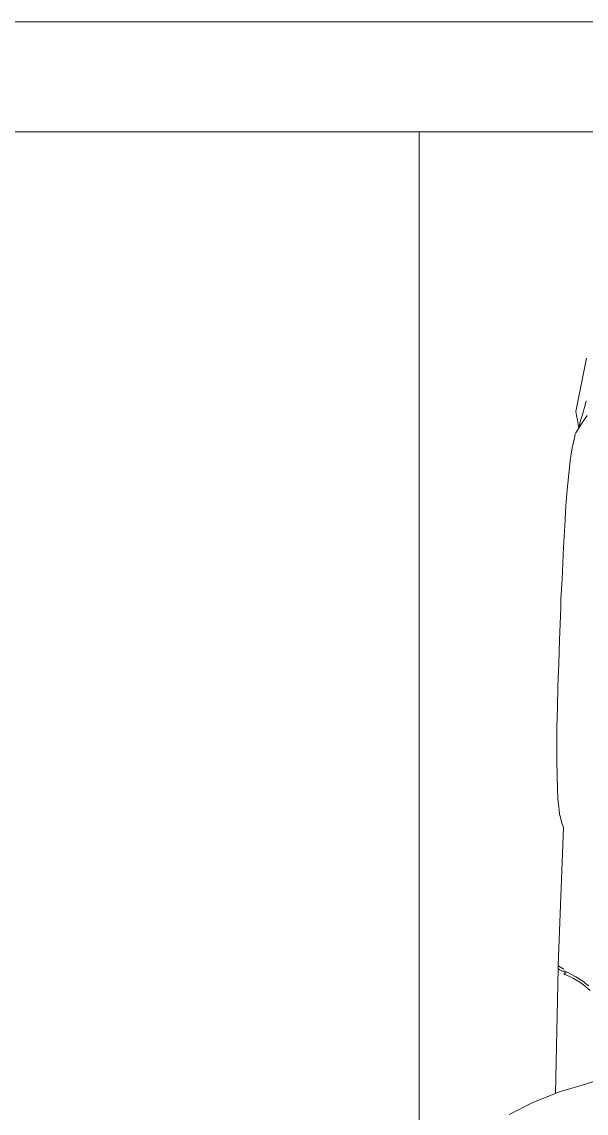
# Model space of a CAD drawing. Header units: inches. Extents: x 13 to 261, y -112 to -47.
# Drawn here: x 52.089 to 53.115, y -68.212 to -66.227 of the extents above; entities that cross this region are included whole.
import ezdxf

# ---------------------------------------------------------------- set-up
doc = ezdxf.new("R2010")
doc.units = ezdxf.units.IN
doc.header["$MEASUREMENT"] = 0
for name, color, linetype, lineweight in [('AUTOS', 6, 'Continuous', 20), ('BANQUETA', 2, 'Continuous', 18), ('CAJONES', 3, 'Continuous', 20)]:
    doc.layers.add(name, color=color, linetype=linetype, lineweight=lineweight)

msp = doc.modelspace()

# ---------------------------------------------------------------- linework, layer by layer
at = {"layer": 'AUTOS', "linetype": 'Continuous'}
for p, q in [((53.1159, -66.8388), (53.0967, -66.9356)), ((53.1144, -66.9203), (53.1154, -66.9173)), ((53.1154, -66.9173), (53.1154, -66.9163)), ((53.0967, -66.9356), (53.0981, -66.9426)), ((53.1086, -66.9417), (53.1102, -66.9363)), ((53.1102, -66.9363), (53.1128, -66.9263)), ((53.1128, -66.9263), (53.1144, -66.9203)), ((53.0981, -66.9426), (53.0995, -66.9516)), ((53.0995, -66.9516), (53.1018, -66.9659)), ((53.105, -66.9522), (53.1019, -66.9657)), ((53.1095, -66.9542), (53.1044, -66.9617)), ((53.1086, -66.9417), (53.105, -66.9522)), ((53.1171, -66.9428), (53.1095, -66.9542)), ((53.0957, -66.9771), (53.0951, -66.9791)), ((53.0967, -66.9746), (53.0957, -66.9771)), ((53.0957, -66.9771), (53.0957, -66.9771)), ((53.0977, -66.9726), (53.0967, -66.9746)), ((53.1044, -66.9617), (53.0977, -66.9726)), ((53.0946, -66.9811), (53.0899, -67.0015)), ((53.0951, -66.9791), (53.0946, -66.9811)), ((53.0899, -67.0015), (53.0866, -67.025)), ((53.0866, -67.025), (53.0849, -67.0375)), ((53.0849, -67.0375), (53.0809, -67.0779)), ((53.0809, -67.0779), (53.0786, -67.1069)), ((53.0786, -67.1069), (53.0767, -67.1434)), ((53.0767, -67.1434), (53.0742, -67.1823)), ((53.0742, -67.1823), (53.0715, -67.2408)), ((53.0715, -67.2408), (53.0695, -67.2768)), ((53.0693, -67.2923), (53.0687, -67.3073)), ((53.0695, -67.2768), (53.0693, -67.2923)), ((53.0687, -67.3073), (53.0671, -67.3513)), ((53.0671, -67.3513), (53.0656, -67.3937)), ((53.0656, -67.3937), (53.0641, -67.4357)), ((53.0641, -67.4357), (53.0631, -67.4737)), ((53.0631, -67.4737), (53.0622, -67.5097)), ((53.0622, -67.5097), (53.0618, -67.5397)), ((53.0618, -67.5397), (53.062, -67.5682)), ((53.062, -67.5682), (53.0626, -67.6012)), ((53.0626, -67.6012), (53.0641, -67.6397)), ((53.0641, -67.6397), (53.065, -67.6503)), ((53.065, -67.6508), (53.0655, -67.6533)), ((53.0655, -67.6533), (53.0664, -67.6618)), ((53.0664, -67.6618), (53.0676, -67.6713)), ((53.0677, -67.6708), (53.0682, -67.6713)), ((53.0682, -67.6713), (53.0677, -67.6708)), ((53.0682, -67.6713), (53.0706, -67.6818)), ((53.0706, -67.6818), (53.074, -67.6924)), ((53.074, -67.6924), (53.0644, -67.9433)), ((53.0644, -67.9488), (53.0596, -68.1762)), ((53.0644, -67.9433), (53.0644, -67.9488)), ((53.0659, -67.9443), (53.0644, -67.9433)), ((53.0644, -67.9468), (53.0644, -67.9473)), ((53.0678, -67.9513), (53.0644, -67.9488)), ((53.0749, -67.9499), (53.0659, -67.9443)), ((53.0783, -67.9569), (53.0678, -67.9513)), ((53.0748, -67.9529), (53.0783, -67.9544)), ((53.0748, -67.9584), (53.0768, -67.9579)), ((53.0767, -67.9594), (53.0748, -67.9584)), ((53.0837, -67.9625), (53.0767, -67.9594)), ((53.0768, -67.9579), (53.0783, -67.9574)), ((53.0793, -67.9575), (53.0768, -67.9579)), ((53.0778, -67.9569), (53.0793, -67.9575)), ((53.0783, -67.9544), (53.0808, -67.9555)), ((53.0783, -67.9574), (53.0783, -67.9569)), ((53.0808, -67.9555), (53.0967, -67.9637)), ((53.0926, -67.9671), (53.0837, -67.9625)), ((53.1036, -67.9737), (53.0926, -67.9671)), ((53.0967, -67.9637), (53.1111, -67.9733)), ((53.111, -67.9788), (53.1036, -67.9737)), ((53.115, -67.9819), (53.111, -67.9788)), ((53.1111, -67.9733), (53.114, -67.9759)), ((53.114, -67.9759), (53.12, -67.9804)), ((53.1229, -67.989), (53.115, -67.9819)), ((53.1143, -68.1589), (53.0671, -68.1733)), ((53.1143, -68.1589), (53.1394, -68.1507)), ((53.0671, -68.1733), (53.0174, -68.1932)), ((53.0174, -68.1932), (52.9756, -68.2142))]:
    msp.add_line(p, q, dxfattribs=at)
at = {"layer": 'BANQUETA'}
msp.add_line((47.2507, -66.2268), (65.4507, -66.2268), dxfattribs=at)
at = {"layer": 'CAJONES'}
for p, q in [((47.2507, -66.4268), (65.4507, -66.4268)), ((52.8115, -66.4268), (52.8115, -71.4268))]:
    msp.add_line(p, q, dxfattribs=at)

doc.saveas('drawing.dxf')
